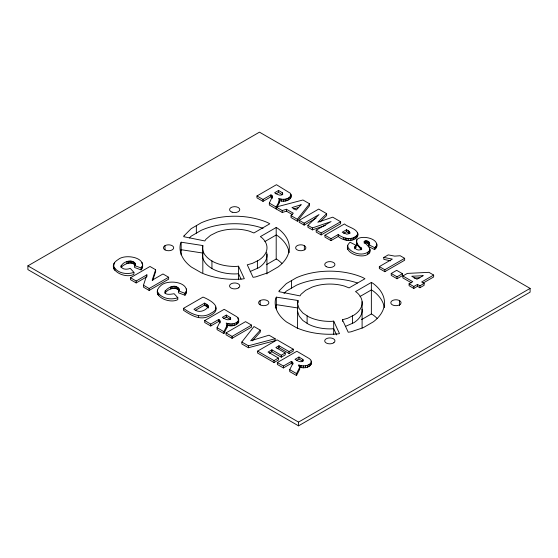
<?xml version="1.0" encoding="UTF-8"?>
<svg xmlns="http://www.w3.org/2000/svg" width="558" height="558" viewBox="0 0 558 558"><rect width="100%" height="100%" fill="white"/><g stroke="black" fill="none" stroke-linecap="round" stroke-linejoin="round"><path stroke-width="0.84" d="M355.202 246.224L354.776 247.02C354.951 249.858 359.617 251.002 361.5 249.119L361.64 248.463C341.775 232.023 386.652 235.127 374.683 249.649L368.664 246.559L368.664 244.641L369.633 242.981C368.782 241.182 365.881 240.052 364.248 241.461L364.186 241.879C366.55 245.039 371.342 247.633 369.752 252.335C364.534 261.165 339.236 252.09 350.054 242.249L356.15 245.353L356.15 247.271L355.202 248.15L355.202 246.224L356.15 245.353M204.695 320.578L224.197 309.32L236.585 316.609L238.036 317.865L238.636 320.264C236.18 324.4 230.294 324.63 226.192 323.054L227.043 324.372L226.98 327.441L223.877 333.579L217.069 329.645L217.069 327.727L220.187 321.541L219.196 319.811L218.666 319.504L210.75 324.072L204.695 320.578L204.695 322.503L210.75 325.998L218.666 321.429L220.222 322.845M227.741 323.549L227.741 325.467C231.507 326.402 236.55 325.858 238.636 322.182L238.684 320.948M279.307 199.743L278.881 202.08L276.147 207.032L276.147 208.95L279.251 202.819L279.307 199.743L278.463 198.425L280.004 198.92L280.004 200.838C283.778 201.773 288.814 201.236 290.906 197.56L290.955 194.4L290.3 193.235L276.468 184.698L256.966 195.956L256.966 197.874L263.02 201.368L270.937 196.8L272.492 198.223L272.492 196.297L270.937 194.881L263.02 199.45L256.966 195.956M290.906 197.56L290.955 194.4M298.851 366.285L298.851 365.002L300.399 365.497L300.399 367.415C304.166 368.35 309.209 367.806 311.294 364.13L311.343 362.895M277.354 362.533L283.408 366.027L291.325 361.451L292.525 362.275L292.525 364.2L291.325 363.377L283.408 367.945L277.354 364.451L277.354 362.533L296.856 351.268L309.244 358.564L310.694 359.812L311.294 362.212C309.209 365.888 304.166 366.425 300.399 365.497M361.124 247.487L361.124 249.412L356.688 244.292L356.806 239.689M226.98 327.441L227.043 324.372M292.525 362.275L292.845 363.488L289.728 369.675L289.728 371.593L296.535 375.527L299.639 369.389L299.702 366.32L298.851 365.002M299.639 369.389L299.702 366.32M272.492 196.297L269.34 203.098L269.34 205.016L282.271 212.486L286.442 211.175L292.601 214.732M120.974 266.02C121.665 269.884 127.44 269.688 130.23 268.37L133.913 272.339L133.913 274.264C124.713 279.809 103.69 268.168 118.359 259.421C125.369 253.471 148.651 257.559 141.111 269.891L134.604 267.505L134.604 265.58L135.322 264.492C133.76 258.047 121.205 261.632 120.974 267.296M113.49 267.694L113.553 266.689M179.257 289.149L178.49 290.92L178.49 292.838L184.998 295.231C192.615 282.034 167.386 278.588 160.599 285.808C149.286 295.531 169.618 304.417 177.8 299.597L177.8 297.679L174.117 293.71C152.39 297.958 176.119 277.849 179.257 290.432M157.558 293.968L157.44 292.022M202.819 245.548C201.033 252.739 207.409 258.619 213.163 261.709A32.322 18.658 0 0 0 236.529 266.403L238.531 266.187L244.327 278.686L242.012 279.049A54.663 31.562 0 0 1 201.557 272.89L191.429 267.087A54.663 31.562 0 0 1 180.443 243.776L181.162 242.2L202.819 245.548L202.819 272.785M297.567 303.789L297.986 300.497L276.329 297.149L275.61 298.718A54.663 31.562 0 0 0 286.596 322.029L296.723 327.832A54.663 31.562 0 0 0 337.178 333.991L339.494 333.628L333.698 321.129L331.696 321.352A32.322 18.658 0 0 1 308.33 316.651L302.82 312.961L299.144 308.581L297.567 303.789L297.567 328.453M369.752 252.335L369.926 249.14M347.355 248.233L347.522 245.227M357.671 236.292C359.359 228.766 348.366 227.72 344.453 223.946L324.958 235.204L324.958 237.129L331.006 240.624L338.246 236.446C343.275 241.468 357.671 243.002 357.817 233.46M142.506 267.596L142.695 264.576M186.386 292.929L186.581 289.916M230.705 318.206L230.538 318.82C228.089 321.206 224.63 318.702 222.349 317.376L226.311 315.089L230.224 317.488L230.705 319.49M226.98 325.523L223.877 331.654L223.877 333.579M299.639 367.471L296.535 373.602L296.535 375.527M130.495 277.745L149.997 266.48L155.626 269.73L152.181 280.2L162.971 273.971L168.649 277.249L168.649 279.174L149.146 290.432L143.469 287.154L143.469 285.229L146.873 274.829L136.166 281.016L130.495 277.745L130.495 279.663L136.166 282.934L146.154 277.166M152.711 280.514L155.626 271.655L155.626 269.73M376.531 247.689L376.852 244.795M349.922 232.421L348.98 233.669L346.727 234.158L342.194 232.24L346.546 229.729L349.524 231.633L349.922 233.697M208.329 306.579C205.47 311.176 198.313 313.24 193.961 309.265L204.619 303.12L207.841 305.31L208.329 307.863M164.861 293.278C167.595 289.142 175.114 286.156 179.034 290.425L179.034 288.5M180.443 251.281L181.162 249.705L202.819 253.06C201.033 260.244 207.409 266.124 213.163 269.214A32.322 18.658 0 0 0 236.529 273.908L238.531 273.692L241.063 279.16M141.111 269.891L141.111 267.973L142.506 265.671M184.998 295.231L184.998 293.306L186.386 291.011M347.522 247.152L348.032 246.113M324.958 235.204L331.006 238.698L338.246 234.52C343.589 238.824 353.207 240.868 357.671 234.367M280.004 198.92C283.778 199.855 288.814 199.311 290.906 195.635M347.355 246.315C350.954 253.66 364.032 257.231 369.752 250.409M374.683 249.649L374.683 247.724L376.531 245.764M260.293 330.162L250.654 340.799L269.019 335.198L275.136 338.727L275.136 340.652L248.394 347.732L241.858 343.958L241.858 342.033L253.995 326.528L260.293 330.162L260.293 332.087L252.356 340.84M269.34 203.098L282.271 210.568L286.442 209.257L293.285 213.205L291.039 215.625L291.039 217.55L297.351 221.191L297.351 219.273L309.523 203.782L302.952 199.987L276.147 207.032M297.351 221.191L309.523 205.7L309.523 203.782M189.399 237.952L191.171 236.167L201.222 230.321A54.663 31.562 0 0 1 263.055 228.313M283.973 293.494L286.338 291.109L296.389 285.264A54.663 31.562 0 0 1 357.399 282.969M299.2 220.34L318.702 209.076L326.625 213.651L317.816 222.272L332.721 217.174L340.638 221.742L340.638 223.667L321.136 234.925L316.205 232.072L316.205 230.154L331.075 221.568L312.396 227.957L307.932 225.376L319.009 214.6L304.138 223.186L299.2 220.34L299.2 222.258L304.138 225.111L316.037 218.241M320.166 221.896L326.625 215.576L326.625 213.651M27.9 265.852L259.47 132.155L530.1 288.395L530.1 292.148L298.53 425.845L27.9 269.605L27.9 265.852L298.53 422.092L530.1 288.395M278.582 190.459L274.62 192.754C276.901 194.072 280.353 196.576 282.808 194.198L282.488 192.866L278.582 190.459L278.582 192.384L282.488 194.784L282.488 192.866M275.938 193.912L278.582 192.384M143.469 285.229L149.146 288.507L168.649 277.249M276.196 227.49L260.349 236.641L261.681 237.527A32.322 18.658 0 0 1 258.8 260.188L252.411 263.376L247.257 264.813L253.06 277.312L255.78 276.887L268.112 272.736L278.163 266.891A54.663 31.562 0 0 0 277.905 228.466L276.196 227.49L276.196 259.017L266.389 264.68M264.883 241.53L276.196 234.995L277.905 235.971A54.663 31.562 0 0 1 289.142 252.676M183.505 308.344L203.007 297.086C209.299 299.597 223.346 307.2 211.266 313.038C202.254 319.309 191.213 314.119 183.505 308.344L183.505 310.269C190.592 314.956 199.611 320.585 208.315 316.463C211.705 314.879 218.052 311.727 215.521 307.06M316.205 230.154L321.136 233L340.638 221.742M195.384 310.367L204.619 305.038L208.239 307.87L208.239 305.951M343.644 233.328L346.546 231.654L349.524 233.558L349.524 231.633M223.674 318.534L226.311 317.014L230.224 319.413L230.224 317.488M226.046 332.91L245.548 321.645L251.588 325.133L251.588 327.058L232.086 338.315L226.046 334.828L226.046 332.91L232.086 336.397L251.588 325.133M383.806 257.447L388.249 254.88L394.687 256.129L400.17 255.731L404.648 258.319L404.648 260.237L384.818 271.69L379.335 268.524L379.335 266.605L392.33 259.1L383.806 257.447L383.806 259.372L390.649 260.802M379.335 266.605L384.818 269.765L404.648 258.319M342.424 319.755L348.227 332.254L350.947 331.829L363.279 327.679L373.33 321.833A54.663 31.562 0 0 0 373.072 283.408L371.363 282.432L355.516 291.583L356.848 292.476A32.322 18.658 0 0 1 353.967 315.13L347.578 318.318L342.424 319.755L342.424 321.422M391.242 273.476L396.668 270.344L402.457 273.685L402.457 275.603L397.031 278.742L391.242 275.401L391.242 273.476L397.031 276.817L402.457 273.685M269.326 353.235L271.886 351.756L281.267 357.169L285.243 354.874L285.243 352.949L281.267 355.251L271.886 349.831L268.042 352.056L278.449 358.062L278.449 359.98L274.027 362.533L257.587 353.04L257.587 351.115L277.089 339.857L293.236 349.182L293.236 351.101L289.072 353.507L278.965 347.669L277.103 348.743M360.043 296.472L371.363 289.937L373.072 290.913A54.663 31.562 0 0 1 384.309 307.618M293.236 349.182L289.072 351.589L278.965 345.751L275.868 347.536L285.243 352.949M411.33 282.787L402.869 277.905L402.869 275.98L407.326 273.406L428.928 272.332L433.65 275.059L433.65 276.977L423.159 283.039M257.587 351.115L274.027 360.608L278.449 358.062M433.65 275.059L421.667 281.978L424.115 283.394L424.115 285.312L419.909 287.74L417.461 286.324L413.813 288.43L409.091 285.703L409.091 283.785L412.739 281.678L402.869 275.98M409.091 283.785L413.813 286.512L417.461 284.406L419.909 285.822L424.115 283.394M361.556 319.622L371.363 313.959L373.072 314.935A54.663 31.562 0 0 1 377.069 318.36M298.969 357.036L295.008 359.324C297.288 360.649 300.748 363.153 303.196 360.768L302.882 359.443L298.969 357.036L298.969 358.961L302.882 361.361L302.882 359.443M296.326 360.489L298.969 358.961M135.378 265.734C132.386 260.53 124.357 263.704 121.274 267.268L121.274 265.35M369.633 242.981L369.633 244.906L367.192 242.932L364.583 243.065L364.583 241.147M307.932 225.376L307.932 227.301L312.396 229.882L325.391 225.432M293.634 208.985L298.621 207.45M133.913 272.339C127.071 275.01 116.336 273.239 113.49 265.768M177.8 297.679C170.922 300.337 161.59 298.551 157.558 292.043M250.2 271.495L258.8 267.694A32.322 18.658 0 0 0 266.654 252.593M345.367 326.437L353.967 322.643A32.322 18.658 0 0 0 362.1 309.153M241.858 342.033L248.394 345.807L275.136 338.727M414.162 278.051L419.832 277.779M297.986 308.002L276.329 304.654L275.61 306.23A54.663 31.562 0 0 0 275.324 307.863M134.604 265.58L141.111 267.973M178.49 290.92L184.998 293.306M368.664 244.641L374.683 247.724M276.196 259.017L277.905 259.993A54.663 31.562 0 0 1 281.902 263.418M291.039 215.625L297.351 219.273M217.069 327.727L223.877 331.654M289.728 369.675L296.535 373.602M290.3 195.154L290.955 196.318M376.287 244.767L376.852 246.713M336.593 334.884L333.698 328.634L331.696 328.857A32.322 18.658 0 0 1 308.33 324.156L302.82 320.473L299.144 316.086L297.567 311.301M357.817 235.378L357.58 232.54M186.581 291.834L186.442 288.856M142.555 265.441L142.695 266.501M419.909 285.822L419.909 287.74M417.461 284.406L417.461 286.324M413.813 286.512L413.813 288.43M399.514 300.65L399.514 305.651M397.031 276.817L397.031 278.742M384.818 269.765L384.818 271.69M376.769 243.825L376.769 245.743M375.806 246.748L375.806 248.666M371.363 282.432L371.363 313.959M369.215 242.228L369.215 244.146M368.971 251.532L368.971 253.458M368.231 241.481L368.231 243.4M367.645 252.523L367.645 254.448M367.192 241.014L367.192 242.932M366.201 240.826L366.201 242.744M365.309 240.882L365.309 242.8M364.248 241.461L364.186 243.162M362.1 301.648L362.1 328.027M361.64 248.463L361.64 249.747M357.329 243.469L357.329 245.387M357.155 235.253L357.155 237.178M356.688 242.374L356.688 244.292M356.443 240.512L356.402 243.316M356.269 236.118L356.269 238.036M355.021 236.955L355.021 238.88M354.776 247.02L354.776 248.896M353.514 237.701L353.514 239.619M352.551 315.835L352.551 323.34M351.945 238.217L351.945 240.142M350.312 238.517L350.312 240.442M348.624 238.601L348.624 240.519M348.262 230.719L348.262 232.644M347.669 247.459L347.669 249.384M346.895 238.44L346.895 240.359M346.546 229.729L346.546 231.654M345.137 238.022L345.137 239.947M343.351 237.352L343.351 239.277M338.246 234.52L338.246 236.446M333.698 321.129L333.698 334.64M331.006 238.698L331.006 240.624M321.136 233L321.136 234.925M312.396 227.957L312.396 229.882M311.343 360.977L311.294 364.13M310.534 363.432L310.534 365.357M309.041 364.555L309.041 366.48M307.36 365.33L307.36 367.255M307.109 315.835L307.109 323.34M305.547 365.776L305.547 367.694M304.347 245.708L304.347 249.872M304.138 223.186L304.138 225.111M303.664 365.915L303.664 367.834M301.739 365.776L301.739 367.701M298.53 422.092L298.53 425.845M297.986 300.497L297.986 302.994M292.88 362.874L292.88 364.158M291.855 361.758L291.855 363.683M291.513 280.597L291.513 288.102M291.325 361.451L291.325 363.377M290.146 196.855L290.146 198.781M289.072 351.589L289.072 353.507M288.653 197.978L288.653 199.904M286.965 198.753L286.965 200.678M286.442 209.257L286.442 211.175M285.159 199.199L285.159 201.117M283.408 366.027L283.408 367.945M283.276 199.339L283.276 201.264M282.271 210.568L282.271 212.486M281.351 199.199L281.351 201.124M281.267 355.251L281.267 357.169M279.251 200.894L279.251 202.819M278.965 345.751L278.965 347.669M276.329 297.149L276.329 308.944M274.027 360.608L274.027 362.533M272.137 195.705L272.137 197.623M271.886 349.831L271.886 351.756M271.467 195.188L271.467 197.107M270.937 194.881L270.937 196.8M266.933 254.211L266.933 273.936M263.02 199.45L263.02 201.368M260.154 300.65L260.154 304.821M257.391 260.893L257.391 268.398M248.394 345.807L248.394 347.732M238.684 319.03L238.636 322.182M238.531 266.187L238.531 279.697M238.036 317.865L238.036 319.141M237.875 321.485L237.875 323.403M236.383 322.608L236.383 324.533M234.702 323.382L234.702 325.3M232.888 323.828L232.888 325.746M232.086 336.397L232.086 338.315M231.005 323.968L231.005 325.886M229.08 323.828L229.08 325.753M226.311 315.089L226.311 317.014M219.866 320.327L219.866 322.252M219.196 319.811L219.196 321.736M218.666 319.504L218.666 321.429M211.942 260.893L211.942 268.398M210.75 324.072L210.75 325.998M207.841 305.31L207.841 307.228M207.137 304.654L207.137 306.572M206.118 303.984L206.118 305.903M204.619 303.12L204.619 305.038M198.564 315.758L198.564 317.676M196.346 225.648L196.346 233.153M185.863 292.141L185.863 294.059M181.162 242.2L181.162 254.853M178.539 287.893L178.539 289.811M177.772 287.342L177.772 289.26M176.705 286.847L176.705 288.765M175.554 286.533L175.554 288.458M174.312 286.414L174.312 288.333M172.987 286.477L172.987 288.402M171.927 286.673L171.927 288.598M170.797 287.028L170.797 288.953M165.161 290.683L165.161 292.608M164.987 245.708L164.987 249.879M158.653 293.78L158.653 295.705M157.977 292.922L157.977 294.847M157.44 290.104L157.377 293.027M149.146 288.507L149.146 290.432M146.873 274.829L146.873 276.754M142.053 262.476L142.053 263.76M141.976 266.801L141.976 268.726M136.166 281.016L136.166 282.934M135.155 263.167L135.155 265.085M134.659 262.553L134.659 264.478M133.885 262.002L133.885 263.927M132.818 261.507L132.818 263.432M131.667 261.2L131.667 263.118M130.426 261.074L130.426 262.999M129.1 261.144L129.1 263.062M128.04 261.339L128.04 263.257M126.91 261.695L126.91 263.613M114.767 268.447L114.767 270.365M114.467 262.616L114.467 263.899M114.097 267.589L114.097 269.507M113.867 263.704L113.867 265.622M113.672 266.71L113.672 268.628M184.084 235.811L183.68 236.697L204.849 240.951L205.79 239.389L210.533 235.357L216.923 232.177A32.322 18.658 0 0 1 249.189 231.103L253.925 232.965L269.779 223.814L267.777 222.663A54.663 31.562 0 0 0 201.222 222.809L191.171 228.661L184.084 235.811M279.251 290.753L278.847 291.646L300.016 295.9L300.957 294.331L305.7 290.306L312.089 287.119A32.322 18.658 0 0 1 344.356 286.045L349.092 287.907L364.946 278.756L362.944 277.605A54.663 31.562 0 0 0 296.389 277.758L286.338 283.603L279.251 290.753M301.111 204.758L296.249 210.052L291.967 207.576L301.111 204.758M304.912 249.496L303.998 250.061A5.113 2.95 0 0 1 297.1 249.838A5.113 2.95 0 0 1 296.891 245.848A5.113 2.95 0 0 1 303.747 245.381L304.724 245.911A5.113 2.95 0 0 1 304.912 249.496M400.079 304.445L399.165 305.003A5.113 2.95 0 0 1 392.267 304.78A5.113 2.95 0 0 1 392.058 300.79A5.113 2.95 0 0 1 398.914 300.323L399.891 300.853A5.113 2.95 0 0 1 400.079 304.445M423.076 275.708L416.945 279.251L411.727 276.238L423.076 275.708M165.468 245.429L164.519 245.973A5.113 2.95 0 0 0 164.512 249.566L165.454 250.117A5.113 2.95 0 0 0 172.331 249.775A5.113 2.95 0 0 0 172.345 245.785A5.113 2.95 0 0 0 165.468 245.429M260.635 300.378L259.686 300.915A5.113 2.95 0 0 0 259.679 304.515L260.621 305.059A5.113 2.95 0 0 0 267.498 304.717A5.113 2.95 0 0 0 267.512 300.727A5.113 2.95 0 0 0 260.635 300.378M238.657 287.782L237.687 288.319A5.113 2.95 0 0 1 231.465 288.235L230.545 287.684A5.113 2.95 0 0 1 231.298 283.715A5.113 2.95 0 0 1 238.203 283.806A5.113 2.95 0 0 1 238.657 287.782M333.824 342.724L332.854 343.261A5.113 2.95 0 0 1 326.632 343.184L325.712 342.626A5.113 2.95 0 0 1 326.465 338.664A5.113 2.95 0 0 1 333.37 338.748A5.113 2.95 0 0 1 333.824 342.724M232.114 212.173A5.113 2.95 0 0 0 239.78 209.613A5.113 2.95 0 0 0 232.114 207.06A5.113 2.95 0 0 0 232.114 212.173M326.221 266.647A5.113 2.95 0 0 0 334.772 265.322A5.113 2.95 0 0 0 328.509 261.709A5.113 2.95 0 0 0 326.221 266.647"/></g></svg>
